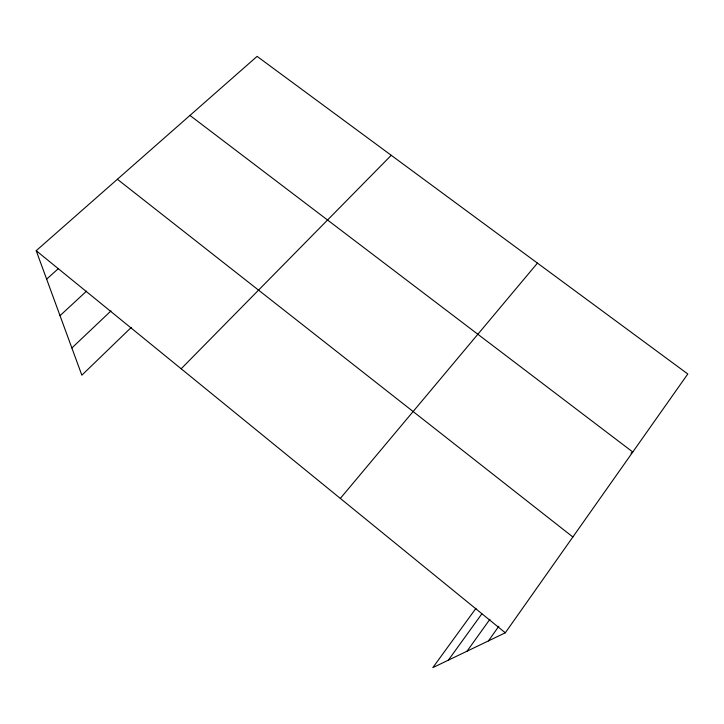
<?xml version="1.0" encoding="UTF-8"?>
<svg xmlns="http://www.w3.org/2000/svg" width="724" height="724" viewBox="0 0 724 724"><rect width="100%" height="100%" fill="white"/><g stroke="black" fill="none" stroke-linecap="round" stroke-linejoin="round"><path stroke-width="1.09" d="M476.003 608.287L432.825 667.628L505.307 632.794L687.8 373.982L257.083 56.372L36.2 250.694L81.848 375.195L131.279 327.411M488.419 640.912L498.827 626.26M467.043 651.184L489.949 619.237M448.373 660.152L481.831 613.871M340.334 498.42L537.452 263.111M181.163 368.778L391.241 155.298M71.866 347.973L110.98 310.913M60.02 315.664L86.554 291.139M46.635 279.165L58.4 268.586M631.038 453.36L632.776 452.011L189.96 115.433M117.388 179.271L572.865 536.982M36.2 250.694L505.307 632.794"/></g></svg>
